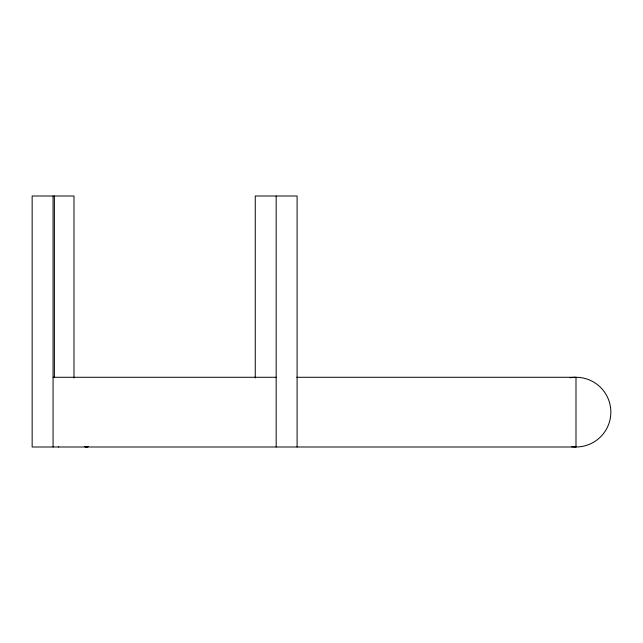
<?xml version="1.0" encoding="UTF-8"?>
<svg xmlns="http://www.w3.org/2000/svg" width="643" height="643" viewBox="0 0 643 643"><rect width="100%" height="100%" fill="white"/><g stroke="black" fill="none" stroke-linecap="round" stroke-linejoin="round"><path stroke-width="0.96" d="M86.098 446.973A3.488 3.488 0 0 1 84.852 446.572L86.974 446.973M53.064 377.28L276.177 377.28M296.728 377.28L575.991 377.28L575.991 446.998L32.15 446.998L32.15 196.002L73.985 196.002L73.985 377.971M297.098 446.998L297.098 196.002L255.263 196.002L255.263 377.971M276.177 196.002L276.177 446.998M86.532 446.572L86.532 446.998M58.642 446.572L58.642 446.998M54.382 196.002L54.382 377.28M53.064 196.002L53.064 446.998M88.212 446.572A3.488 3.488 0 0 1 86.749 446.998M570.172 377.771A34.859 34.859 0 0 1 610.842 411.407A34.859 34.859 0 0 1 571.619 446.724"/></g></svg>
